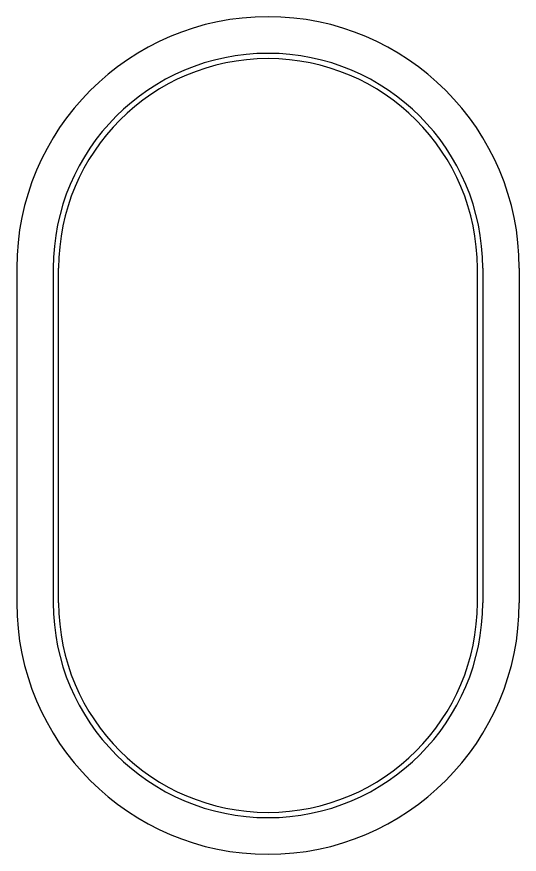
# Model space of a CAD drawing. Extents: x -1889 to 6398, y -470 to 1122.
# Drawn here: x -240.6 to -193.3, y 309.4 to 388.1 of the extents above; entities that cross this region are included whole.
import ezdxf

# ---------------------------------------------------------------- set-up
doc = ezdxf.new("R2010")
doc.units = 0
doc.header["$LTSCALE"] = 12
doc.header["$MEASUREMENT"] = 0
doc.layers.add('COVER', color=3, linetype='CONTINUOUS')

msp = doc.modelspace()

# ---------------------------------------------------------------- linework, layer by layer
at = {"layer": 'COVER'}
for p, q in [((-240.55738, 364.4747), (-240.55738, 333.0372)), ((-237.11988, 364.4747), (-237.11988, 333.0372)), ((-236.61988, 333.0372), (-236.61988, 364.4747)), ((-197.24488, 333.0372), (-197.24488, 364.4747)), ((-196.74488, 364.4747), (-196.74488, 333.0372)), ((-193.30738, 364.4747), (-193.30738, 333.0372))]:
    msp.add_line(p, q, dxfattribs=at)
for centre, radius, start, end in [((-216.93238, 364.4747), 23.625, 0, 180), ((-216.93238, 364.4747), 20.1875, 0, 180), ((-216.93238, 364.4747), 19.6875, 0, 180), ((-216.93238, 333.0372), 23.625, 180, 0), ((-216.93238, 333.0372), 20.1875, 180, 0), ((-216.93238, 333.0372), 19.6875, 180, 0)]:
    msp.add_arc(centre, radius, start, end, dxfattribs=at)

doc.saveas('drawing.dxf')
